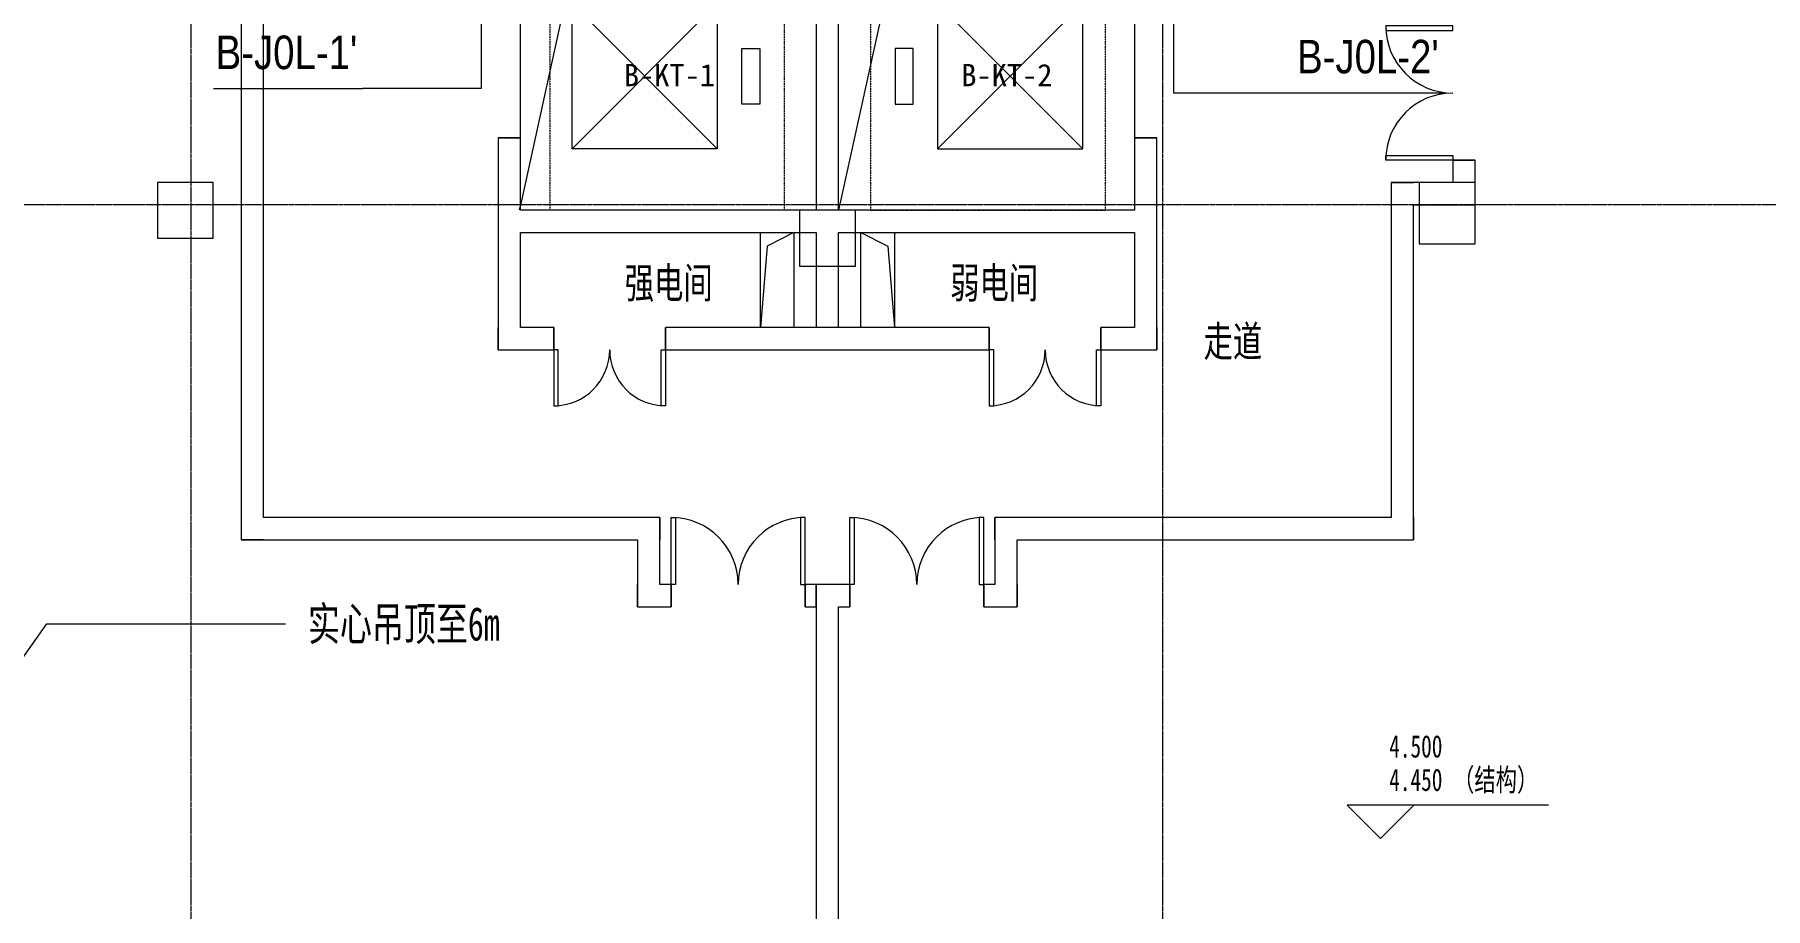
# Model space of a CAD drawing. Header units: millimetres. Extents: x 147592 to 201688, y -27981 to 8299.
# Drawn here: x 163900 to 179400, y -15000 to -7177 of the extents above; entities that cross this region are included whole.
import ezdxf

# ---------------------------------------------------------------- set-up
doc = ezdxf.new("R2010")
doc.units = ezdxf.units.MM
doc.linetypes.add('TJ Dash', pattern=[1.6, 1, -0.6])
doc.linetypes.add('轴网线', pattern=[22.24, 12.7, -3.18, 3.18, -3.18])
for name, color, linetype, lineweight in [('A-AREA-____-IDEN', 7, 'Continuous', 5), ('A-DETL-____-MEDM', 7, 'Continuous', 25), ('A-WALL-____-MCUT', 7, 'Continuous', 13), ('A-WALL-____-OTLN', 7, 'Continuous', 13), ('G-____-____-DIMS', 7, 'Continuous', 5), ('G-____-____-TEXT', 7, 'Continuous', 5), ('P-PIPE-____-IDEN', 7, 'Continuous', 5), ('Q-SPCQ-____-OTLN', 7, 'Continuous', 5), ('S-COLS-____-MCUT', 7, 'Continuous', 5), ('S-GRID-____-OTLN', 7, 'Continuous', 5)]:
    doc.layers.add(name, color=color, linetype=linetype, lineweight=lineweight)
doc.layers.add('A-DOOR-____-MCUT', color=7, linetype='Continuous', lineweight=13, true_color=0x00007f)
doc.layers.add('A-FLOR-____-OTLN', color=7, linetype='Continuous', lineweight=13, true_color=0x007f00)
doc.styles.add('TJ_FangSong_Narrow_1', font='', dxfattribs={"height": 300})
doc.styles.add('仿宋', font='', dxfattribs={"width": 0.7, "height": 300})
doc.styles.add('仿宋_2', font='', dxfattribs={"width": 0.7, "height": 200})
doc.styles.add('仿宋_3', font='', dxfattribs={"width": 0.7, "height": 275})
doc.styles.add('黑体_2', font='', dxfattribs={"height": 200})
doc.styles.get('TJ_FangSong_Narrow_1').set_extended_font_data('TJ_FangSong_Narrow')
doc.styles.get('仿宋').set_extended_font_data('FangSong')
doc.styles.get('仿宋_2').set_extended_font_data('FangSong')
doc.styles.get('仿宋_3').set_extended_font_data('FangSong')
doc.styles.get('黑体_2').set_extended_font_data('SimHei')

# ---------------------------------------------------------------- blocks, each defined once
blk = doc.blocks.new('TJ客梯 - 1300_1300 TYP2-2462570-二层给排水_消防平面图')
at = {"layer": 'Q-SPCQ-____-OTLN', "color": 13, "linetype": 'TJ Dash', "true_color": 0xff5151}
for p, q in [((1200, 1050), (-1200, 1050)), ((-1200, -1050), (-1200, 1050)), ((1200, 1050), (-1200, 1050)), ((1200, 1050), (1200, -1050)), ((1200, -1050), (-1200, -1050)), ((1200, -1050), (-1200, -1050))]:
    blk.add_line(p, q, dxfattribs=at)
at = {"layer": 'Q-SPCQ-____-OTLN', "color": 131, "true_color": 0x51ffff}
for p, q in [((-650, 850), (650, -450)), ((650, 850), (-650, -450)), ((-650, -450), (-650, 850)), ((-650, 850), (650, 850)), ((650, 850), (650, -450)), ((650, -450), (-650, -450)), ((-250, -830), (-250, -670)), ((-250, -670), (250, -670)), ((250, -670), (250, -830)), ((250, -830), (-250, -830))]:
    blk.add_line(p, q, dxfattribs=at)
blk = doc.blocks.new('TJ客梯 - 1300_1300 TYP2-2462550-二层给排水_消防平面图')
at = {"layer": 'Q-SPCQ-____-OTLN', "color": 13, "linetype": 'TJ Dash', "true_color": 0xff5151}
for p, q in [((1200, 1050), (-1200, 1050)), ((-1200, 1050), (-1200, -1050)), ((1200, 1050), (-1200, 1050)), ((1200, -1050), (1200, 1050)), ((1200, -1050), (-1200, -1050)), ((1200, -1050), (-1200, -1050))]:
    blk.add_line(p, q, dxfattribs=at)
at = {"layer": 'Q-SPCQ-____-OTLN', "color": 131, "true_color": 0x51ffff}
for p, q in [((250, 830), (-250, 830)), ((-250, 830), (-250, 670)), ((250, 670), (250, 830)), ((-250, 670), (250, 670)), ((-650, -850), (650, 450)), ((650, -850), (-650, 450)), ((650, 450), (-650, 450)), ((-650, 450), (-650, -850)), ((650, -850), (650, 450)), ((-650, -850), (650, -850))]:
    blk.add_line(p, q, dxfattribs=at)
blk = doc.blocks.new('TJ双扇平开门 - M1222-1543866-二层给排水_消防平面图')
at = {"layer": 'A-DOOR-____-MCUT', "color": 251, "lineweight": 5, "true_color": 0x515151}
for p, q in [((-600, 100), (-600, 700)), ((-600, 700), (-560, 700)), ((-560, 700), (-560, 100)), ((600, 700), (560, 700)), ((560, 700), (560, 100)), ((600, 100), (600, 700)), ((-560, 100), (-600, 100)), ((560, 100), (600, 100))]:
    blk.add_line(p, q, dxfattribs=at)
at = {"layer": 'A-DOOR-____-MCUT', "color": 173, "lineweight": 5, "true_color": 0x5151be}
for centre, start, end in [((-600, 100), 0, 90), ((600, 100), 90, 180)]:
    blk.add_arc(centre, 600, start, end, dxfattribs=at)
blk = doc.blocks.new('TJ双扇平开门 - M1222-2000169-二层给排水_消防平面图')
at = {"layer": 'A-DOOR-____-MCUT', "color": 251, "lineweight": 5, "true_color": 0x515151}
for p, q in [((-560, -100), (-600, -100)), ((-600, -100), (-600, -700)), ((-560, -700), (-560, -100)), ((560, -100), (600, -100)), ((560, -700), (560, -100)), ((600, -100), (600, -700)), ((-600, -700), (-560, -700)), ((600, -700), (560, -700))]:
    blk.add_line(p, q, dxfattribs=at)
at = {"layer": 'A-DOOR-____-MCUT', "color": 173, "lineweight": 5, "true_color": 0x5151be}
for centre, start, end in [((-600, -100), 270, 360), ((600, -100), 180, 270)]:
    blk.add_arc(centre, 600, start, end, dxfattribs=at)
blk = doc.blocks.new('TJ双扇平开门 - FMA1023-2632723-二层给排水_消防平面图')
at = {"layer": 'A-DOOR-____-MCUT', "color": 251, "lineweight": 5, "true_color": 0x515151}
for p, q in [((-500, 100), (-500, 600)), ((-500, 600), (-460, 600)), ((-460, 600), (-460, 100)), ((500, 600), (460, 600)), ((460, 600), (460, 100)), ((500, 100), (500, 600)), ((-460, 100), (-500, 100)), ((460, 100), (500, 100))]:
    blk.add_line(p, q, dxfattribs=at)
at = {"layer": 'A-DOOR-____-MCUT', "color": 173, "lineweight": 5, "true_color": 0x5151be}
for centre, start, end in [((-500, 100), 0, 90), ((500, 100), 90, 180)]:
    blk.add_arc(centre, 500, start, end, dxfattribs=at)
blk = doc.blocks.new('高程点 - 相对高程点-103621-二层给排水_消防平面图')
at = {"layer": 'G-____-____-DIMS', "color": 173, "true_color": 0x5151ff}
for p, q in [((15.06, 2.99), (-2.99, 2.99)), ((0, 0), (-2.99, 2.99)), ((0, 0), (2.99, 2.99))]:
    blk.add_line(p, q, dxfattribs=at)
blk = doc.blocks.new('YXQH_AR_B9-20_rvt-1-二层给排水_消防平面图')
at = {"color": 251, "lineweight": 5, "true_color": 0x515151}
for p, q in [((168623.2, -7000), (168250, -8704.3)), ((171483.2, -7000), (171100, -8750)), ((168250, -8704.3), (168240, -8750)), ((170700, -8950), (170459.6, -9070.4)), ((171300, -8950), (171540.4, -9070.4)), ((170459.6, -9070.4), (170400, -9800)), ((171540.4, -9070.4), (171600, -9800))]:
    blk.add_line(p, q, dxfattribs=at)
at = {"layer": 'A-DETL-____-MEDM', "color": 251, "lineweight": 5, "true_color": 0x515151}
for p, q in [((170900, -8750), (170750, -8750)), ((171100, -8750), (170900, -8750)), ((171250, -8750), (171100, -8750))]:
    blk.add_line(p, q, dxfattribs=at)
at = {"layer": 'A-FLOR-____-OTLN', "color": 8, "lineweight": 5, "true_color": 0x7f7f7f}
for p, q in [((170900, -6350), (170900, -8750)), ((171100, -8750), (171100, -6350)), ((168250, -8100), (168250, -7000)), ((173750, -7000), (173750, -8100)), ((168250, -8750), (168250, -8100)), ((173750, -8100), (173750, -8750)), ((170750, -8750), (168250, -8750)), ((170900, -8750), (170750, -8750)), ((171250, -8750), (171100, -8750)), ((173750, -8750), (171250, -8750)), ((170400, -9800), (170400, -8950)), ((170400, -8950), (170700, -8950)), ((170700, -8950), (170700, -9800)), ((171300, -8950), (171600, -8950)), ((171300, -9800), (171300, -8950)), ((171600, -8950), (171600, -9800)), ((170700, -9800), (170400, -9800)), ((171600, -9800), (171300, -9800))]:
    blk.add_line(p, q, dxfattribs=at)
at = {"layer": 'A-WALL-____-MCUT', "color": 251, "lineweight": 5, "true_color": 0x515151}
for p, q in [((165950, -11500), (165950, -6150)), ((165750, -6350), (165750, -11700)), ((170900, -6350), (170900, -8750)), ((171100, -8750), (171100, -6350)), ((168250, -8100), (168050, -8100)), ((168050, -8100), (168050, -8850)), ((168250, -8750), (168250, -8100)), ((173950, -8100), (173750, -8100)), ((173750, -8100), (173750, -8750)), ((173950, -9800), (173950, -8100)), ((176800, -8300), (176600, -8300)), ((176600, -8300), (176600, -8500)), ((176800, -8500), (176800, -8300)), ((176250, -8500), (176050, -8500)), ((176050, -8500), (176050, -11500)), ((176600, -8500), (176250, -8500)), ((176800, -8700), (176800, -8500)), ((170900, -8750), (168250, -8750)), ((173750, -8750), (171100, -8750)), ((176250, -11500), (176250, -8700)), ((176250, -8700), (176800, -8700)), ((168050, -8850), (168050, -9800)), ((168250, -8950), (170900, -8950)), ((168250, -9800), (168250, -8950)), ((170900, -8950), (170900, -9800)), ((171100, -8950), (173750, -8950)), ((171100, -9800), (171100, -8950)), ((173750, -8950), (173750, -9800)), ((168050, -9800), (168050, -10000)), ((168550, -9800), (168250, -9800)), ((168550, -10000), (168550, -9800)), ((170900, -9800), (169550, -9800)), ((169550, -9800), (169550, -10000)), ((172450, -9800), (171100, -9800)), ((172450, -10000), (172450, -9800)), ((173750, -9800), (173450, -9800)), ((173450, -9800), (173450, -10000)), ((173950, -10000), (173950, -9800)), ((168050, -10000), (168550, -10000)), ((169550, -10000), (172450, -10000)), ((173450, -10000), (173950, -10000)), ((169500, -11500), (165950, -11500)), ((169500, -11700), (169500, -11500)), ((176050, -11500), (172500, -11500)), ((172500, -11500), (172500, -11700)), ((176250, -11700), (176250, -11500)), ((165750, -11700), (165950, -11700)), ((165950, -11700), (169300, -11700)), ((169300, -11700), (169300, -12100)), ((169500, -12100), (169500, -11700)), ((172500, -11700), (172500, -12100)), ((172700, -11700), (176250, -11700)), ((172700, -12100), (172700, -11700)), ((169300, -12100), (169300, -12300)), ((169600, -12100), (169500, -12100)), ((169600, -12300), (169600, -12100)), ((170900, -12100), (170800, -12100)), ((170800, -12100), (170800, -12300)), ((171200, -12100), (170900, -12100)), ((170900, -12100), (170900, -12300)), ((170900, -12300), (170900, -12100)), ((171200, -12300), (171200, -12100)), ((172500, -12100), (172400, -12100)), ((172400, -12100), (172400, -12300)), ((172700, -12300), (172700, -12100)), ((169300, -12300), (169600, -12300)), ((170800, -12300), (170900, -12300)), ((170900, -12300), (170900, -20100)), ((171100, -12300), (171200, -12300)), ((171100, -20100), (171100, -12300)), ((172400, -12300), (172700, -12300))]:
    blk.add_line(p, q, dxfattribs=at)
at = {"layer": 'A-WALL-____-OTLN', "color": 251, "lineweight": 5, "true_color": 0x515151}
for p, q in [((165950, -11500), (165950, -6150)), ((165750, -6350), (165750, -11700)), ((168050, -8100), (168250, -8100)), ((168050, -8100), (168050, -8850)), ((168250, -8750), (168250, -8100)), ((173750, -8100), (173950, -8100)), ((173750, -8100), (173750, -8750)), ((173950, -9800), (173950, -8100)), ((176600, -8300), (176800, -8300)), ((176600, -8300), (176600, -8500)), ((176800, -8500), (176800, -8300)), ((176050, -8500), (176250, -8500)), ((176050, -8500), (176050, -11500)), ((176300, -8500), (176250, -8500)), ((170750, -8750), (168250, -8750)), ((170900, -8750), (170750, -8750)), ((171250, -8750), (171100, -8750)), ((173750, -8750), (171250, -8750)), ((176250, -11500), (176250, -8700)), ((176250, -8700), (176300, -8700)), ((168050, -8850), (168050, -9800)), ((168250, -8950), (170750, -8950)), ((168250, -9800), (168250, -8950)), ((171250, -8950), (173750, -8950)), ((173750, -8950), (173750, -9800)), ((168050, -10000), (168050, -9800)), ((168550, -9800), (168250, -9800)), ((168550, -9800), (168550, -10000)), ((169550, -10000), (169550, -9800)), ((170900, -9800), (169550, -9800)), ((171100, -9800), (170900, -9800)), ((172450, -9800), (171100, -9800)), ((172450, -9800), (172450, -10000)), ((173450, -10000), (173450, -9800)), ((173750, -9800), (173450, -9800)), ((173950, -9800), (173950, -10000)), ((168050, -10000), (168550, -10000)), ((169550, -10000), (172450, -10000)), ((173450, -10000), (173950, -10000)), ((169500, -11500), (165950, -11500)), ((169500, -11500), (169500, -11700)), ((172500, -11700), (172500, -11500)), ((176050, -11500), (172500, -11500)), ((176250, -11500), (176250, -11700)), ((165950, -11700), (165750, -11700)), ((165950, -11700), (169300, -11700)), ((169300, -11700), (169300, -12100)), ((169500, -12100), (169500, -11700)), ((172500, -11700), (172500, -12100)), ((172700, -11700), (176250, -11700)), ((172700, -12100), (172700, -11700)), ((169300, -12300), (169300, -12100)), ((169600, -12100), (169500, -12100)), ((169600, -12100), (169600, -12300)), ((170900, -12100), (170800, -12100)), ((170800, -12300), (170800, -12100)), ((170900, -12300), (170900, -12100)), ((171200, -12100), (170900, -12100)), ((170900, -12100), (170900, -12300)), ((171200, -12100), (171200, -12300)), ((172400, -12300), (172400, -12100)), ((172500, -12100), (172400, -12100)), ((172700, -12100), (172700, -12300)), ((169300, -12300), (169600, -12300)), ((170800, -12300), (170900, -12300)), ((170900, -12300), (170900, -20100)), ((171100, -12300), (171200, -12300)), ((171100, -20100), (171100, -12300)), ((172400, -12300), (172700, -12300))]:
    blk.add_line(p, q, dxfattribs=at)
at = {"layer": 'G-____-____-DIMS', "color": 251, "true_color": 0x515151}
blk.add_line((175952.2, -14374.5), (175952.2, -14374.5), dxfattribs=at)
blk.add_line((175952.2, -14374.5), (175952.2, -14374.5), dxfattribs=at)
at = {"layer": 'G-____-____-TEXT', "color": 251, "true_color": 0x515151}
for p, q in [((163024.6, -13844.9), (164010.4, -12452.1)), ((164010.4, -12452.1), (166147.8, -12452.1))]:
    blk.add_line(p, q, dxfattribs=at)
at = {"layer": 'S-GRID-____-OTLN', "color": 173, "linetype": '轴网线', "true_color": 0x5151ff}
for p, q in [((165300, 7499.5), (165300, -27181.2)), ((174000, 7499.5), (174000, -27181.2)), ((199020.5, -8700), (148525.8, -8700))]:
    blk.add_line(p, q, dxfattribs=at)
at = {"color": 251, "lineweight": 5, "true_color": 0x515151}
for name, p, rotation in [('TJ客梯 - 1300_1300 TYP2-2462570-二层给排水_消防平面图', (169563.5, -7550), 90.00000000000124), ('TJ客梯 - 1300_1300 TYP2-2462550-二层给排水_消防平面图', (172436.5, -7550), 89.99999999999878), ('TJ双扇平开门 - M1222-1543866-二层给排水_消防平面图', (176700, -7700), 90), ('TJ双扇平开门 - FMA1023-2632723-二层给排水_消防平面图', (169050, -9900), 180), ('TJ双扇平开门 - FMA1023-2632723-二层给排水_消防平面图', (172950, -9900), 180), ('TJ双扇平开门 - M1222-2000169-二层给排水_消防平面图', (170200, -12200), 180)]:
    blk.add_blockref(name, p, dxfattribs=dict(at, rotation=rotation))
blk.add_blockref('TJ双扇平开门 - M1222-1543866-二层给排水_消防平面图', (171800, -12200), dxfattribs=at)
at = {"color": 251, "lineweight": 5, "true_color": 0x515151, "xscale": 99.99999999999993, "yscale": 99.99999999999993, "zscale": 99.99999999999993}
blk.add_blockref('高程点 - 相对高程点-103621-二层给排水_消防平面图', (175952.2, -14374.5), dxfattribs=at)
at = {"layer": 'A-AREA-____-IDEN', "color": 251, "true_color": 0x515151, "char_height": 275, "attachment_point": 1, "style": '仿宋_3'}
for s, insert, width in [('强电间', (169184.9, -9262.7), 1043.797), ('弱电间', (172099.3, -9262.7), 1043.797), ('走道', (174368.7, -9785.7), 695.865)]:
    blk.add_mtext(s, dxfattribs=dict(at, insert=insert, width=width))
at = {"layer": 'G-____-____-DIMS', "color": 251, "true_color": 0x515151, "insert": (176031.2, -13449.3), "char_height": 200, "width": 1730.384, "attachment_point": 1, "line_spacing_factor": 0.898273, "style": '仿宋_2'}
blk.add_mtext('4.500\\P4.450 （结构）', dxfattribs=at)
at = {"layer": 'G-____-____-TEXT', "color": 251, "true_color": 0x515151, "attachment_point": 1}
for s, insert, char_height, width, style in [('B-KT-1', (169177, -7439.5), 200, 1106.329, '黑体_2'), ('B-KT-2', (172199, -7439.5), 200, 1106.329, '黑体_2'), ('实心吊顶至6m', (166347.8, -12302.1), 300, 2356.961, '仿宋')]:
    blk.add_mtext(s, dxfattribs=dict(at, insert=insert, char_height=char_height, width=width, style=style))
blk = doc.blocks.new('YXQH_ST_B9-20_rvt-1-二层给排水_消防平面图')
at = {"layer": 'A-FLOR-____-OTLN', "color": 95, "lineweight": 18, "true_color": 0x51a751}
for p, q in [((170900, -8750), (170750, -8750)), ((171250, -8750), (171100, -8750))]:
    blk.add_line(p, q, dxfattribs=at)
at = {"layer": 'S-COLS-____-MCUT', "color": 251, "lineweight": 18, "true_color": 0x515151}
for p, q in [((165500, -8500), (165000, -8500)), ((165000, -8500), (165000, -9000)), ((165500, -9000), (165500, -8500)), ((176600, -8500), (176300, -8500)), ((176300, -8500), (176300, -8700)), ((176800, -8500), (176600, -8500)), ((176800, -8700), (176800, -8500)), ((170900, -8750), (170750, -8750)), ((170750, -8750), (170750, -8950)), ((171100, -8750), (170900, -8750)), ((171250, -8750), (171100, -8750)), ((171250, -8950), (171250, -8750)), ((176300, -8700), (176300, -9050)), ((176800, -9050), (176800, -8700)), ((170750, -8950), (170750, -9250)), ((171250, -9250), (171250, -8950)), ((165000, -9000), (165500, -9000)), ((176300, -9050), (176800, -9050)), ((170750, -9250), (170900, -9250)), ((170900, -9250), (171100, -9250)), ((171100, -9250), (171250, -9250))]:
    blk.add_line(p, q, dxfattribs=at)
blk = doc.blocks.new('TJ_管道立管标注-给排水 - 标准-585096-二层给排水_消防平面图')
at = {"layer": 'P-PIPE-____-IDEN'}
blk.add_line((0, 0), (13.33, 0), dxfattribs=at)

msp = doc.modelspace()

# ---------------------------------------------------------------- linework, layer by layer
at = {"layer": 'P-PIPE-____-IDEN'}
for p, q in [((167900, -4325), (167900, -7659)), ((174100, -4325), (174100, -7697)), ((167900, -7659), (166835, -7659)), ((174100, -7697), (175188, -7697))]:
    msp.add_line(p, q, dxfattribs=at)

# ---------------------------------------------------------------- block references
at = {"lineweight": 5}
for name in ['YXQH_AR_B9-20_rvt-1-二层给排水_消防平面图', 'YXQH_ST_B9-20_rvt-1-二层给排水_消防平面图']:
    msp.add_blockref(name, (0, 0), dxfattribs=at)
at = {"layer": 'P-PIPE-____-IDEN', "xscale": 99.99999999999993, "yscale": 99.99999999999993, "zscale": 99.99999999999993}
for p in [(165502, -7659), (175188, -7697)]:
    msp.add_blockref('TJ_管道立管标注-给排水 - 标准-585096-二层给排水_消防平面图', p, dxfattribs=at)

# ---------------------------------------------------------------- texts
at = {"layer": 'P-PIPE-____-IDEN', "color": 4, "true_color": 0x00ffff, "char_height": 300, "attachment_point": 1, "style": 'TJ_FangSong_Narrow_1'}
for s, insert, width in [("B-J0L-1'", (165521, -7186), 1394.94), ("B-J0L-2'", (175206, -7224), 1402.95)]:
    msp.add_mtext(s, dxfattribs=dict(at, insert=insert, width=width))

doc.saveas('drawing.dxf')
